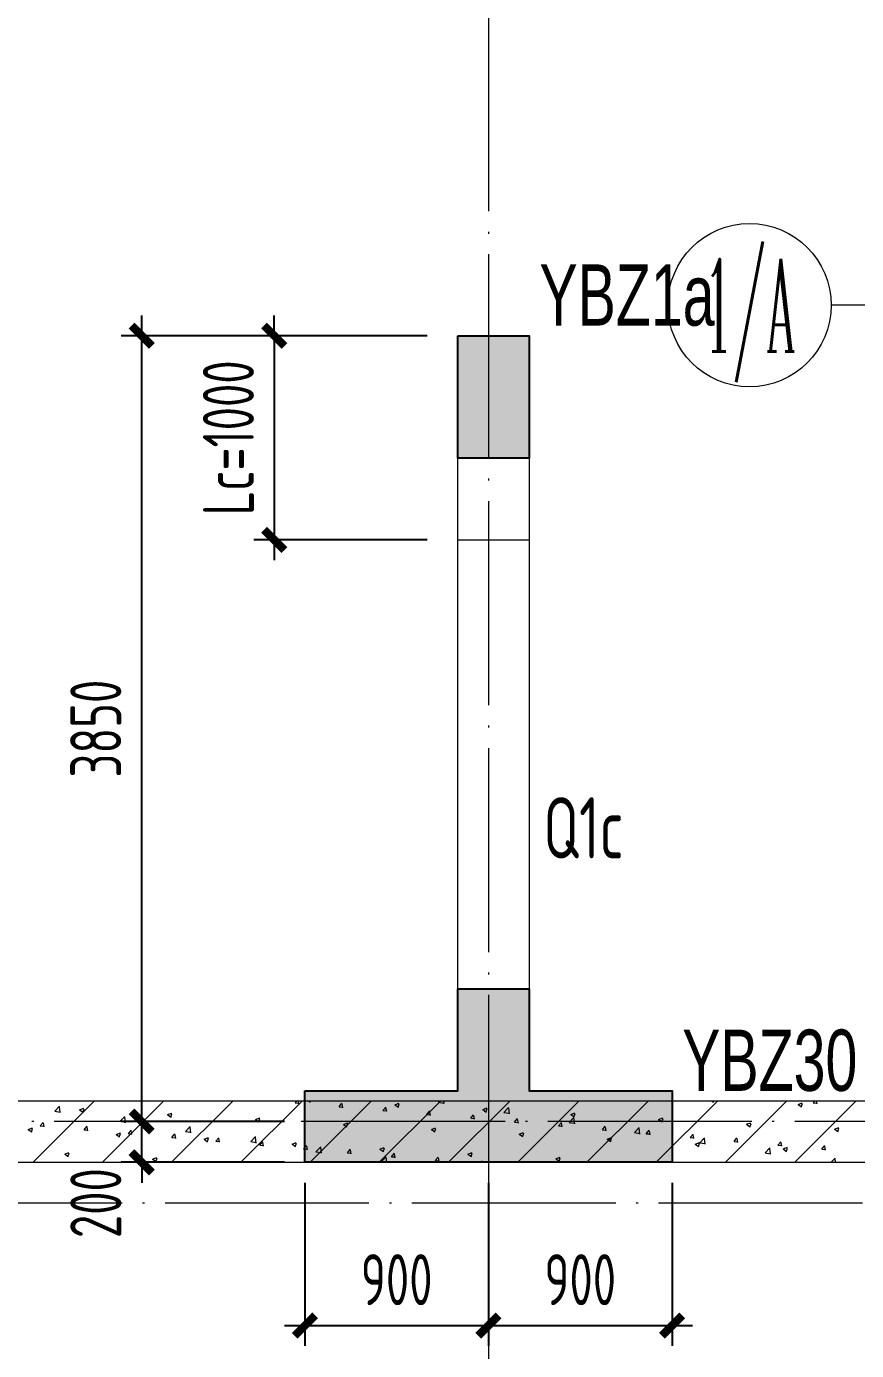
# Model space of a CAD drawing. Extents: x 5874492 to 7194610, y -939842 to -279257.
# Drawn here: x 6295580 to 6299649, y -477011 to -470524 of the extents above; entities that cross this region are included whole.
import ezdxf
from ezdxf.enums import TextEntityAlignment as Align

# ---------------------------------------------------------------- set-up
doc = ezdxf.new("R2010")
doc.units = 0
doc.header["$LTSCALE"] = 1000
doc.linetypes.add('DOTE', pattern=[2.42, 2, -0.2, 0.02, -0.2])
for name, color, linetype, lineweight in [('A-标注-内部轴号', 105, 'Continuous', 15), ('A-标注-轴号文字', 7, 'Continuous', 15), ('A-轴线-塔楼', 1, 'DOTE', 9), ('A-轴线-隔墙', 41, 'DOTE', 9), ('S-基础-DQ', 6, 'Continuous', 20), ('S-基础-HATCH', 251, 'Continuous', 20), ('S-墙柱-DIM', 3, 'Continuous', 20), ('S-墙柱-Lc填充', 8, 'Continuous', 20), ('S-墙柱-WALL', 6, 'Continuous', 20), ('S-墙柱-编号', 4, 'Continuous', 20), ('S-轴网-轴号', 3, 'Continuous', 20), ('S-轴网-轴线', 1, 'DOTE', 9), ('S-通用-TEXT', 7, 'Continuous', 20)]:
    doc.layers.add(name, color=color, linetype=linetype, lineweight=lineweight)
doc.layers.add('COLU_TH', color=5, linetype='Continuous')
doc.styles.add('_TCH_AXIS', font='COMPLEX.shx', dxfattribs={"bigfont": 'hztxt.shx'})
doc.styles.add('BW_Dim', font='Bweng.shx', dxfattribs={"width": 0.7, "bigfont": 'hztxt.shx'})
doc.styles.add('COMPLEX', font='COMPLEX')
doc.styles.add('TSSD_Dimension', font='tssdeng.shx', dxfattribs={"width": 0.7, "bigfont": 'tssdchn.shx'})
doc.styles.add('TSSD_Rein', font='tssdeng.shx', dxfattribs={"width": 0.7, "bigfont": 'hztxt.shx'})
doc.dimstyles.new('TSSD_100_100', dxfattribs={"dimtxt": 250, "dimasz": 100, "dimexe": 100, "dimexo": 100, "dimgap": 100, "dimtad": 1, "dimdec": 0, "dimzin": 0, "dimdsep": 46, "dimtxsty": 'TSSD_Dimension', "dimblk": 'ARCHTICK', "dimcen": 0, "dimdle": 100, "dimclrt": 7, "dimadec": 0, "dimazin": 0, "dimtfac": 1, "dimtdec": 0, "dimtix": 1, "dimtmove": 2, "dimatfit": 0, "dimfxl": 0, "dimtolj": 1, "dimtzin": 0, "dimarcsym": 0})

# ---------------------------------------------------------------- blocks, each defined once
blk = doc.blocks.new('_ArchTick')
at = {"color": 0, "linetype": 'ByBlock', "const_width": 0.4}
blk.add_lwpolyline([(-0.5, -0.5), (0.5, 0.5)], dxfattribs=at)
blk = doc.blocks.new('*D2028')
at = {"layer": 'Defpoints', "color": 0, "transparency": 16777216}
for p in [(6296144.5, -475889.2), (6296944.5, -475889.2), (6296944.5, -476089.2)]:
    blk.add_point(p, dxfattribs=at)
at = {"layer": 'S-墙柱-DIM', "color": 0, "lineweight": -2, "transparency": 16777216}
for p, q in [((6296144.5, -475889.2), (6296144.5, -475789.2)), ((6296844.5, -475889.2), (6296044.5, -475889.2)), ((6296144.5, -476089.2), (6296144.5, -475889.2)), ((6296844.5, -476089.2), (6296044.5, -476089.2)), ((6296144.5, -476089.2), (6296144.5, -476189.2))]:
    blk.add_line(p, q, dxfattribs=at)
at = {"layer": 'S-墙柱-DIM', "color": 0, "lineweight": -2, "transparency": 16777216, "xscale": 100, "yscale": 100, "zscale": 100}
for p, rotation in [((6296144.5, -475889.2), 270), ((6296144.5, -476089.2), 90)]:
    blk.add_blockref('_ArchTick', p, dxfattribs=dict(at, rotation=rotation))
at = {"layer": 'S-墙柱-DIM', "color": 7, "transparency": 16777216, "insert": (6295919.5, -476289.2), "char_height": 250, "attachment_point": 5, "rotation": 90, "style": 'TSSD_Dimension'}
blk.add_mtext('\\A1;200', dxfattribs=at)
blk = doc.blocks.new('*D2029')
at = {"layer": 'Defpoints', "color": 0, "transparency": 16777216}
for p in [(6296144.5, -472039.2), (6296944.5, -472039.2), (6296944.5, -475889.2)]:
    blk.add_point(p, dxfattribs=at)
at = {"layer": 'S-墙柱-DIM', "color": 0, "lineweight": -2, "transparency": 16777216}
for p, q in [((6296144.5, -475989.2), (6296144.5, -471939.2)), ((6296844.5, -472039.2), (6296044.5, -472039.2)), ((6296844.5, -475889.2), (6296044.5, -475889.2))]:
    blk.add_line(p, q, dxfattribs=at)
at = {"layer": 'S-墙柱-DIM', "color": 0, "lineweight": -2, "transparency": 16777216, "xscale": 100, "yscale": 100, "zscale": 100}
for p, rotation in [((6296144.5, -472039.2), 90), ((6296144.5, -475889.2), 270)]:
    blk.add_blockref('_ArchTick', p, dxfattribs=dict(at, rotation=rotation))
at = {"layer": 'S-墙柱-DIM', "color": 7, "transparency": 16777216, "insert": (6295919.5, -473964.2), "char_height": 250, "attachment_point": 5, "rotation": 90, "style": 'TSSD_Dimension'}
blk.add_mtext('\\A1;3850', dxfattribs=at)
blk = doc.blocks.new('*D2030')
at = {"layer": 'Defpoints', "color": 0, "transparency": 16777216}
for p in [(6296944.5, -476089.2), (6297844.5, -476089.2), (6297844.5, -476889.2)]:
    blk.add_point(p, dxfattribs=at)
at = {"layer": 'S-墙柱-DIM', "color": 0, "lineweight": -2, "transparency": 16777216}
for p, q in [((6296944.5, -476189.2), (6296944.5, -476989.2)), ((6297844.5, -476189.2), (6297844.5, -476989.2)), ((6296844.5, -476889.2), (6297944.5, -476889.2))]:
    blk.add_line(p, q, dxfattribs=at)
at = {"layer": 'S-墙柱-DIM', "color": 0, "lineweight": -2, "transparency": 16777216, "xscale": 100, "yscale": 100, "zscale": 100, "rotation": 180}
blk.add_blockref('_ArchTick', (6296944.5, -476889.2), dxfattribs=at)
at = {"layer": 'S-墙柱-DIM', "color": 0, "lineweight": -2, "transparency": 16777216, "xscale": 100, "yscale": 100, "zscale": 100}
blk.add_blockref('_ArchTick', (6297844.5, -476889.2), dxfattribs=at)
at = {"layer": 'S-墙柱-DIM', "color": 7, "transparency": 16777216, "insert": (6297394.5, -476664.2), "char_height": 250, "attachment_point": 5, "style": 'TSSD_Dimension'}
blk.add_mtext('\\A1;900', dxfattribs=at)
blk = doc.blocks.new('*D2031')
at = {"layer": 'Defpoints', "color": 0, "transparency": 16777216}
for p in [(6297844.5, -476089.2), (6298744.5, -476089.2), (6298744.5, -476889.2)]:
    blk.add_point(p, dxfattribs=at)
at = {"layer": 'S-墙柱-DIM', "color": 0, "lineweight": -2, "transparency": 16777216}
for p, q in [((6297844.5, -476189.2), (6297844.5, -476989.2)), ((6298744.5, -476189.2), (6298744.5, -476989.2)), ((6297744.5, -476889.2), (6298844.5, -476889.2))]:
    blk.add_line(p, q, dxfattribs=at)
at = {"layer": 'S-墙柱-DIM', "color": 0, "lineweight": -2, "transparency": 16777216, "xscale": 100, "yscale": 100, "zscale": 100, "rotation": 180}
blk.add_blockref('_ArchTick', (6297844.5, -476889.2), dxfattribs=at)
at = {"layer": 'S-墙柱-DIM', "color": 0, "lineweight": -2, "transparency": 16777216, "xscale": 100, "yscale": 100, "zscale": 100}
blk.add_blockref('_ArchTick', (6298744.5, -476889.2), dxfattribs=at)
at = {"layer": 'S-墙柱-DIM', "color": 7, "transparency": 16777216, "insert": (6298294.5, -476664.2), "char_height": 250, "attachment_point": 5, "style": 'TSSD_Dimension'}
blk.add_mtext('\\A1;900', dxfattribs=at)
blk = doc.blocks.new('*D2107')
at = {"layer": 'Defpoints', "color": 0, "transparency": 16777216}
for p in [(6297644.5, -472039.2), (6296794.5, -473039.2), (6297644.5, -473039.2)]:
    blk.add_point(p, dxfattribs=at)
at = {"layer": 'S-墙柱-DIM', "color": 0, "lineweight": -2, "transparency": 16777216}
for p, q in [((6296794.5, -472039.2), (6296794.5, -471939.2)), ((6297544.5, -472039.2), (6296694.5, -472039.2)), ((6296794.5, -472039.2), (6296794.5, -473039.2)), ((6297544.5, -473039.2), (6296694.5, -473039.2)), ((6296794.5, -473039.2), (6296794.5, -473139.2))]:
    blk.add_line(p, q, dxfattribs=at)
at = {"layer": 'S-墙柱-DIM', "color": 0, "lineweight": -2, "transparency": 16777216, "xscale": 100, "yscale": 100, "zscale": 100}
for p, rotation in [((6296794.5, -472039.2), 270), ((6296794.5, -473039.2), 90)]:
    blk.add_blockref('_ArchTick', p, dxfattribs=dict(at, rotation=rotation))
at = {"layer": 'S-墙柱-DIM', "color": 7, "transparency": 16777216, "insert": (6296569.5, -472539.2), "char_height": 250, "attachment_point": 5, "rotation": 90, "style": 'TSSD_Dimension'}
blk.add_mtext('\\A1;Lc=1000', dxfattribs=at)
blk = doc.blocks.new('_AXISO')
blk.add_circle((0, 0), 0.5)
at = {"layer": 'S-轴网-轴号', "style": 'COMPLEX', "width": 1.041667}
blk.add_attdef('A', text='', height=0.56, dxfattribs=at).set_placement((-0.25, -0.28), (0.25, -0.28), align=Align.FIT)
blk = doc.blocks.new('A$C3FF375C5')
at = {"layer": 'A-标注-内部轴号'}
blk.add_line((13158.2, 4000), (11880, 4000), dxfattribs=at)
at = {"layer": 'A-轴线-塔楼', "linetype": 'DOTE', "ltscale": 0.5}
for p, q in [((10200, 10300), (10200, -8548.9)), ((59891.4, 0), (-2283.6, 0))]:
    blk.add_line(p, q, dxfattribs=at)
at = {"layer": 'A-轴线-隔墙', "ltscale": 0.5}
blk.add_line((33814.3, -400), (-2283.6, -400), dxfattribs=at)
at = {"layer": 'A-标注-内部轴号'}
ref = blk.add_blockref('_AXISO', (11480, 4000), dxfattribs=dict(at, xscale=800, yscale=800, zscale=800))
ref.add_attrib('A', '1/A', dxfattribs={"layer": 'A-标注-轴号文字', "ltscale": 0.2, "height": 452.55, "style": '_TCH_AXIS', "width": 0.381818}).set_placement((11253.8, 3773.7), (11706.3, 3773.7), align=Align.FIT)
blk = doc.blocks.new('sfdgjhgfhgkjhk')
at = {"layer": 'S-基础-DQ'}
for points in [[(6945492.3, 358792.4), (6945492.3, 356336.1), (6963809.2, 356336.1), (6963809.2, 354236.1), (6966809.2, 354236.1), (6966809.2, 354586.1), (6971909.2, 354586.1), (6971909.2, 347036.1), (6977909.2, 347036.1), (6977909.2, 339686.1), (6931592.3, 339686.1), (6931592.3, 336293.7)], [(6931892.3, 336293.7), (6931892.3, 339386.1), (6978209.2, 339386.1), (6978209.2, 347336.1), (6972209.2, 347336.1), (6972209.2, 354886.1), (6966509.2, 354886.1), (6966509.2, 354536.1), (6964109.2, 354536.1), (6964109.2, 356636.1), (6945792.3, 356636.1), (6945792.3, 358792.4)]]:
    blk.add_lwpolyline(points, dxfattribs=at)
at = {"layer": 'S-基础-HATCH'}
for p, q in [((6938876.9, 339386.1), (6939176.9, 339686.1)), ((6938982.8, 339636.6), (6939006.2, 339660.9)), ((6938982.8, 339636.6), (6939009.5, 339632.5)), ((6939010.2, 339629.6), (6939006.8, 339658.1)), ((6939104.6, 339643.6), (6939125.6, 339651.7)), ((6939104.6, 339643.6), (6939119.6, 339633.5)), ((6939120.2, 339630.2), (6939126.3, 339648.4)), ((6939216.3, 339386.1), (6939516.3, 339686.1)), ((6939555.7, 339386.1), (6939855.7, 339686.1)), ((6939895.1, 339386.1), (6940195.1, 339686.1)), ((6940161.3, 339676.9), (6940169, 339686.1)), ((6940161.3, 339676.9), (6940179.2, 339675.4)), ((6940179.9, 339672), (6940177.3, 339686.1)), ((6940228.2, 339686.1), (6940233.9, 339682.3)), ((6940234.5, 339386.1), (6940534.5, 339686.1)), ((6940234.6, 339678.9), (6940237, 339686.1)), ((6940376.5, 339658.1), (6940391, 339675.3)), ((6940376.5, 339658.1), (6940394.4, 339656.5)), ((6940395.1, 339653.2), (6940391.6, 339672)), ((6940573.9, 339386.1), (6940873.9, 339686.1)), ((6940591.7, 339639.3), (6940606.1, 339656.5)), ((6940591.7, 339639.3), (6940609.6, 339637.7)), ((6940610.3, 339634.4), (6940606.8, 339653.2)), ((6940650.1, 339668.3), (6940671.1, 339676.4)), ((6940650.1, 339668.3), (6940665.1, 339658.2)), ((6940665.7, 339654.9), (6940671.8, 339673)), ((6940806.9, 339620.5), (6940821.3, 339637.7)), ((6940825.5, 339615.6), (6940822, 339634.4)), ((6940864.1, 339680.6), (6940869.4, 339686.1)), ((6940864.1, 339680.6), (6940890.8, 339676.4)), ((6940891.4, 339673.6), (6940890, 339686.1)), ((6940913.3, 339386.1), (6941213.3, 339686.1)), ((6941081.3, 339644.3), (6941102.3, 339652.3)), ((6941081.3, 339644.3), (6941096.2, 339634.2)), ((6941096.9, 339630.9), (6941102.9, 339649)), ((6941184.3, 339630.9), (6941207.6, 339655.3)), ((6941211.6, 339623.9), (6941208.3, 339652.4)), ((6941252.7, 339386.1), (6941552.7, 339686.1)), ((6941592.2, 339386.1), (6941892.2, 339686.1)), ((6941931.6, 339386.1), (6942231.6, 339686.1)), ((6942205.8, 339686.1), (6942210.5, 339682.9)), ((6942211.2, 339679.6), (6942213.4, 339686.1)), ((6942271, 339386.1), (6942571, 339686.1)), ((6942610.4, 339386.1), (6942910.4, 339686.1)), ((6942626.7, 339668.9), (6942647.8, 339677)), ((6942626.8, 339668.9), (6942641.7, 339658.9)), ((6942642.3, 339655.6), (6942648.4, 339673.7)), ((6942701.8, 339676.7), (6942709.7, 339686.1)), ((6942701.8, 339676.7), (6942719.8, 339675.1)), ((6942720.4, 339671.8), (6942717.8, 339686.1)), ((6938911.9, 339564.2), (6938926.3, 339581.5)), ((6938930.5, 339559.3), (6938927, 339578.1)), ((6939303, 339586.9), (6939326.4, 339611.3)), ((6939303, 339586.9), (6939329.7, 339582.8)), ((6939330.3, 339580), (6939327, 339608.4)), ((6939535.8, 339619.6), (6939556.8, 339627.6)), ((6939535.8, 339619.6), (6939550.7, 339609.5)), ((6939551.4, 339606.2), (6939557.5, 339624.3)), ((6939966.9, 339595.6), (6939987.9, 339603.6)), ((6939966.9, 339595.6), (6939981.8, 339585.5)), ((6939982.5, 339582.2), (6939988.6, 339600.3)), ((6940398.1, 339571.5), (6940419.1, 339579.6)), ((6940398.1, 339571.5), (6940413, 339561.5)), ((6940413.6, 339558.2), (6940419.7, 339576.3)), ((6940806.9, 339620.5), (6940824.8, 339618.9)), ((6941022, 339601.6), (6941036.5, 339618.9)), ((6941022, 339601.6), (6941040, 339600.1)), ((6941040.6, 339596.7), (6941037.2, 339615.5)), ((6941184.3, 339630.9), (6941210.9, 339626.8)), ((6941237.2, 339582.8), (6941251.7, 339600)), ((6941237.2, 339582.8), (6941255.1, 339581.2)), ((6941255.8, 339577.9), (6941252.3, 339596.7)), ((6941452.4, 339564), (6941466.8, 339581.2)), ((6941471, 339559.1), (6941467.5, 339577.9)), ((6941504.4, 339581.2), (6941527.8, 339605.6)), ((6941504.4, 339581.2), (6941531.1, 339577.1)), ((6941512.4, 339620.2), (6941533.4, 339628.3)), ((6941512.4, 339620.2), (6941527.3, 339610.2)), ((6941528, 339606.9), (6941534.1, 339625)), ((6941531.8, 339574.3), (6941528.5, 339602.7)), ((6941943.5, 339596.2), (6941964.5, 339604.3)), ((6941943.5, 339596.2), (6941958.5, 339586.1)), ((6941959.1, 339582.8), (6941965.2, 339601)), ((6942374.7, 339572.2), (6942395.7, 339580.2)), ((6942374.7, 339572.2), (6942389.6, 339562.1)), ((6942390.3, 339558.8), (6942396.4, 339576.9)), ((6938852.6, 339546.9), (6938873.6, 339554.9)), ((6938852.6, 339546.9), (6938867.5, 339536.8)), ((6938868.2, 339533.5), (6938874.2, 339551.6)), ((6938911.9, 339564.2), (6938929.8, 339562.7)), ((6939127.1, 339545.4), (6939141.5, 339562.6)), ((6939127.1, 339545.4), (6939145, 339543.8)), ((6939145.7, 339540.5), (6939142.2, 339559.3)), ((6939283.7, 339522.8), (6939304.7, 339530.9)), ((6939283.7, 339522.8), (6939298.6, 339512.8)), ((6939299.3, 339509.4), (6939305.4, 339527.6)), ((6939342.2, 339526.6), (6939356.7, 339543.8)), ((6939342.2, 339526.6), (6939360.2, 339525)), ((6939360.8, 339521.7), (6939357.4, 339540.5)), ((6939557.4, 339507.8), (6939571.9, 339525)), ((6939557.4, 339507.8), (6939575.3, 339506.2)), ((6939576, 339502.9), (6939572.5, 339521.7)), ((6939623.2, 339537.3), (6939646.5, 339561.6)), ((6939623.2, 339537.3), (6939649.9, 339533.1)), ((6939650.5, 339530.3), (6939647.2, 339558.8)), ((6939714.9, 339498.8), (6939735.9, 339506.9)), ((6939730.4, 339485.4), (6939736.5, 339503.6)), ((6939772.6, 339488.9), (6939787, 339506.2)), ((6939791.2, 339484), (6939787.7, 339502.8)), ((6939943.4, 339487.6), (6939966.7, 339512)), ((6939970.7, 339480.6), (6939967.4, 339509.1)), ((6940829.2, 339547.5), (6940850.2, 339555.6)), ((6940829.2, 339547.5), (6940844.1, 339537.4)), ((6940844.8, 339534.1), (6940850.9, 339552.3)), ((6941260.3, 339523.5), (6941281.3, 339531.5)), ((6941260.3, 339523.5), (6941275.3, 339513.4)), ((6941275.9, 339510.1), (6941282, 339528.2)), ((6941452.4, 339564), (6941470.3, 339562.4)), ((6941667.6, 339545.2), (6941682, 339562.4)), ((6941667.6, 339545.2), (6941685.5, 339543.6)), ((6941686.2, 339540.3), (6941682.7, 339559.1)), ((6941691.5, 339499.5), (6941712.5, 339507.5)), ((6941707.1, 339486.1), (6941713.1, 339504.2)), ((6941824.6, 339531.6), (6941848, 339555.9)), ((6941824.6, 339531.6), (6941851.3, 339527.5)), ((6941851.9, 339524.6), (6941848.6, 339553.1)), ((6941882.7, 339526.3), (6941897.2, 339543.6)), ((6941882.7, 339526.3), (6941900.7, 339524.8)), ((6941901.3, 339521.4), (6941897.9, 339540.2)), ((6942097.9, 339507.5), (6942112.4, 339524.7)), ((6942097.9, 339507.5), (6942115.9, 339505.9)), ((6942116.5, 339502.6), (6942113, 339521.4)), ((6942144.8, 339481.9), (6942168.1, 339506.3)), ((6942172.1, 339474.9), (6942168.8, 339503.4)), ((6942313.1, 339488.7), (6942327.6, 339505.9)), ((6942331.7, 339483.8), (6942328.2, 339502.6)), ((6942805.8, 339548.2), (6942826.8, 339556.2)), ((6942805.8, 339548.2), (6942820.7, 339538.1)), ((6942821.4, 339534.8), (6942827.5, 339552.9)), ((6939714.9, 339498.8), (6939729.8, 339488.7)), ((6939772.6, 339488.9), (6939790.5, 339487.4)), ((6939943.4, 339487.6), (6939970, 339483.5)), ((6939987.8, 339470.1), (6940002.2, 339487.3)), ((6939987.8, 339470.1), (6940005.7, 339468.5)), ((6940006.4, 339465.2), (6940002.9, 339484)), ((6940146, 339474.8), (6940167, 339482.8)), ((6940146, 339474.8), (6940160.9, 339464.7)), ((6940161.6, 339461.4), (6940167.7, 339479.5)), ((6940202.9, 339451.3), (6940217.4, 339468.5)), ((6940202.9, 339451.3), (6940220.9, 339449.7)), ((6940221.5, 339446.4), (6940218.1, 339465.2)), ((6940263.5, 339438), (6940286.9, 339462.3)), ((6940263.5, 339438), (6940290.2, 339433.8)), ((6940290.9, 339431), (6940287.5, 339459.5)), ((6940418.1, 339432.4), (6940432.6, 339449.7)), ((6940436.7, 339427.6), (6940433.3, 339446.4)), ((6940577.1, 339450.7), (6940598.1, 339458.8)), ((6940577.1, 339450.7), (6940592.1, 339440.7)), ((6940592.7, 339437.4), (6940598.8, 339455.5)), ((6941691.5, 339499.5), (6941706.4, 339489.4)), ((6942122.6, 339475.4), (6942143.6, 339483.5)), ((6942122.6, 339475.4), (6942137.5, 339465.4)), ((6942138.2, 339462), (6942144.3, 339480.2)), ((6942144.8, 339481.9), (6942171.5, 339477.8)), ((6942313.1, 339488.7), (6942331, 339487.1)), ((6942465, 339432.3), (6942488.3, 339456.6)), ((6942492.3, 339425.3), (6942489, 339453.8)), ((6942528.3, 339469.9), (6942542.7, 339487.1)), ((6942528.3, 339469.9), (6942546.2, 339468.3)), ((6942546.9, 339465), (6942543.4, 339483.8)), ((6942553.8, 339451.4), (6942574.8, 339459.5)), ((6942553.8, 339451.4), (6942568.7, 339441.3)), ((6942569.3, 339438), (6942575.4, 339456.1)), ((6942743.5, 339451), (6942757.9, 339468.3)), ((6942743.5, 339451), (6942761.4, 339449.5)), ((6942762.1, 339446.1), (6942758.6, 339464.9)), ((6939031.6, 339426.1), (6939052.7, 339434.1)), ((6939031.7, 339426.1), (6939046.6, 339416)), ((6939047.2, 339412.7), (6939053.3, 339430.8)), ((6939462.8, 339402), (6939483.8, 339410.1)), ((6939462.8, 339402), (6939477.7, 339392)), ((6939478.4, 339388.7), (6939484.5, 339406.8)), ((6940418.1, 339432.5), (6940436.1, 339430.9)), ((6940583.7, 339388.3), (6940607.1, 339412.7)), ((6940583.7, 339388.3), (6940597.9, 339386.1)), ((6940610.5, 339386.1), (6940607.7, 339409.8)), ((6940633.3, 339413.6), (6940647.8, 339430.9)), ((6940633.3, 339413.6), (6940651.2, 339412.1)), ((6940651.9, 339408.7), (6940648.4, 339427.5)), ((6940848.5, 339394.8), (6940862.9, 339412)), ((6940848.5, 339394.8), (6940866.4, 339393.2)), ((6940867.1, 339389.9), (6940863.6, 339408.7)), ((6941008.3, 339426.7), (6941029.3, 339434.8)), ((6941008.3, 339426.7), (6941023.2, 339416.7)), ((6941023.9, 339413.3), (6941029.9, 339431.5)), ((6941072.2, 339386.1), (6941078.1, 339393.2)), ((6941079.5, 339386.1), (6941078.8, 339389.9)), ((6941439.4, 339402.7), (6941460.4, 339410.8)), ((6941439.4, 339402.7), (6941454.3, 339392.6)), ((6941455, 339389.3), (6941461.1, 339407.4)), ((6941890, 339386.1), (6941891.6, 339386.7)), ((6942465, 339432.3), (6942491.6, 339428.1)), ((6942788.5, 339386.1), (6942808.5, 339407)), ((6942811.2, 339386.1), (6942809.1, 339404.1))]:
    blk.add_line(p, q, dxfattribs=at)

msp = doc.modelspace()

# ---------------------------------------------------------------- hatches: boundary and pattern name
at = {"layer": 'S-基础-HATCH'}
h = msp.add_hatch(color=256, dxfattribs=at)
h.paths.add_polyline_path([(6328994.5, -466659.2), (6328644.5, -466659.2), (6328644.5, -466189.2), (6328494.5, -466189.2), (6328494.5, -465989.2), (6328344.5, -465989.2), (6328344.5, -465689.2), (6328644.5, -465689.2), (6328644.5, -465389.2), (6328994.5, -465389.2)])
h.paths.add_polyline_path([(6293494.5, -466659.2), (6293844.5, -466659.2), (6293844.5, -466189.2), (6293994.5, -466189.2), (6293994.5, -465989.2), (6294144.5, -465989.2), (6294144.5, -465689.2), (6293844.5, -465689.2), (6293844.5, -465389.2), (6293494.5, -465389.2)])
h.paths.add_polyline_path([(6300644.5, -463139.2), (6300644.5, -463439.2), (6300944.5, -463439.2), (6300944.5, -463364.2), (6301144.5, -463364.2), (6301144.5, -462864.2), (6300944.5, -462864.2), (6300944.5, -462639.2), (6300644.5, -462639.2), (6300644.5, -462939.2), (6300344.5, -462939.2), (6300344.5, -463139.2)])
h.paths.add_polyline_path([(6314194.5, -464389.2), (6313894.5, -464389.2), (6313894.5, -463489.2), (6313594.5, -463489.2), (6313594.5, -463189.2), (6314394.6, -463189.2), (6314394.6, -463689.2), (6314194.5, -463689.2)])
h.paths.add_polyline_path([(6308294.5, -464389.2), (6308594.5, -464389.2), (6308594.5, -463489.2), (6308894.5, -463489.2), (6308894.5, -463189.2), (6308094.5, -463189.2), (6308094.5, -463689.2), (6308294.5, -463689.2)])
h.paths.add_polyline_path([(6311794.5, -463289.2), (6312294.5, -463289.2), (6312294.5, -462889.2), (6312494.5, -462889.2), (6312494.5, -463189.2), (6312794.5, -463189.2), (6312794.5, -463489.2), (6311794.5, -463489.2)])
h.paths.add_polyline_path([(6310694.5, -463289.2), (6310194.5, -463289.2), (6310194.5, -462889.2), (6309994.5, -462889.2), (6309994.5, -463189.2), (6309694.5, -463189.2), (6309694.5, -463489.2), (6310694.5, -463489.2)])
h.paths.add_polyline_path([(6312494.5, -461889.2), (6312294.5, -461889.2), (6312294.5, -461189.2), (6311994.5, -461189.2), (6311994.5, -460989.2), (6312894.5, -460989.2), (6312894.5, -461589.2), (6312494.5, -461589.2)])
h.paths.add_polyline_path([(6309994.5, -461889.2), (6310194.5, -461889.2), (6310194.5, -461189.2), (6310494.5, -461189.2), (6310494.5, -460989.2), (6309594.5, -460989.2), (6309594.5, -461589.2), (6309994.5, -461589.2)])
h.paths.add_polyline_path([(6320544.5, -464339.2), (6320844.5, -464339.2), (6320844.5, -463439.2), (6321144.5, -463439.2), (6321144.5, -463239.2), (6320844.5, -463239.2), (6320844.5, -462939.2), (6320544.5, -462939.2), (6320544.5, -463239.2), (6320344.5, -463239.2), (6320344.5, -463739.2), (6320544.5, -463739.2)])
h.paths.add_polyline_path([(6323344.5, -462789.2), (6323544.5, -462789.2), (6323544.5, -463439.2), (6323044.5, -463439.2), (6323044.5, -463239.2), (6323344.5, -463239.2)])
h.paths.add_polyline_path([(6325544.5, -475739.2), (6324794.5, -475739.2), (6324794.5, -475589.2), (6324794.5, -475289.2), (6324444.5, -475289.2), (6324444.5, -475589.2), (6324444.5, -475739.2), (6323744.5, -475739.2), (6323744.5, -476089.2), (6325544.5, -476089.2)])
h.paths.add_polyline_path([(6317044.5, -475739.2), (6317769.5, -475739.2), (6317769.5, -475589.2), (6317769.5, -475239.2), (6318119.5, -475239.2), (6318119.5, -475589.2), (6318119.5, -475739.2), (6318844.5, -475739.2), (6318844.5, -476089.2), (6317044.5, -476089.2)])
h.paths.add_polyline_path([(6310344.5, -475739.2), (6311069.5, -475739.2), (6311069.5, -475589.2), (6311069.5, -475239.2), (6311419.5, -475239.2), (6311419.5, -475589.2), (6311419.5, -475739.2), (6312144.5, -475739.2), (6312144.5, -476089.2), (6310344.5, -476089.2)])
h.paths.add_polyline_path([(6324444.5, -472639.2), (6324444.5, -472039.2), (6324794.5, -472039.2), (6324794.5, -472639.2)])
h.paths.add_polyline_path([(6303644.5, -475739.2), (6304369.5, -475739.2), (6304369.5, -475589.2), (6304369.5, -475239.2), (6304719.5, -475239.2), (6304719.5, -475589.2), (6304719.5, -475589.2), (6304719.5, -475739.2), (6305444.5, -475739.2), (6305444.5, -476089.2), (6303644.5, -476089.2)])
h.paths.add_polyline_path([(6296944.5, -475739.2), (6297694.5, -475739.2), (6297694.5, -475539.2), (6297694.5, -475239.2), (6298044.5, -475239.2), (6298044.5, -475539.2), (6298044.5, -475739.2), (6298744.5, -475739.2), (6298744.5, -476089.2), (6296944.5, -476089.2)])
h.paths.add_polyline_path([(6287894.5, -475789.2), (6287894.5, -475489.2), (6287544.5, -475489.2), (6287544.5, -476389.2), (6288044.5, -476389.2), (6288044.5, -475789.2)])
h.paths.add_polyline_path([(6287894.5, -468489.2), (6288634.5, -468489.2), (6288634.5, -468139.2), (6287544.5, -468139.2), (6287544.5, -468839.2), (6287894.5, -468839.2)])
h.paths.add_polyline_path([(6293494.5, -468489.2), (6293494.5, -468789.2), (6293844.5, -468789.2), (6293844.5, -468139.2), (6292919.5, -468139.2), (6292919.5, -468489.2)])
h.paths.add_polyline_path([(6293844.5, -470589.2), (6293844.5, -471189.2), (6293494.5, -471189.2), (6293494.5, -470589.2)])
h.paths.add_polyline_path([(6293494.5, -472239.2), (6293844.5, -472239.2), (6293844.5, -472839.2), (6293494.5, -472839.2)])
h.paths.add_polyline_path([(6293494.5, -475789.2), (6293244.5, -475789.2), (6293244.5, -476389.2), (6293844.5, -476389.2), (6293844.5, -475489.2), (6293494.5, -475489.2)])
h.paths.add_polyline_path([(6297694.5, -472039.2), (6298044.5, -472039.2), (6298044.5, -472639.2), (6297694.5, -472639.2)])
h.paths.add_polyline_path([(6293494.5, -461389.2), (6293494.5, -461689.2), (6293844.5, -461689.2), (6293844.5, -460639.2), (6293194.5, -460639.2), (6293194.5, -461389.2)])
h.paths.add_polyline_path([(6296144.5, -465689.2), (6296544.5, -465689.2), (6296544.5, -465989.2), (6296144.5, -465989.2)])
h.paths.add_polyline_path([(6300644.5, -460839.2), (6300344.5, -460839.2), (6300344.5, -460539.2), (6301244.5, -460539.2), (6301244.5, -461139.2), (6300944.5, -461139.2), (6300944.5, -461439.2), (6300644.5, -461439.2)])
h.paths.add_polyline_path([(6300944.5, -464339.2), (6300644.5, -464339.2), (6300644.5, -463939.2), (6300944.5, -463939.2)])
h.paths.add_polyline_path([(6298544.5, -460839.2), (6298544.5, -461339.2), (6298344.5, -461339.2), (6298344.5, -460539.2), (6298844.5, -460539.2), (6298844.5, -460839.2)])
h.paths.add_polyline_path([(6298544.5, -462939.2), (6298544.5, -462439.2), (6298344.5, -462439.2), (6298344.5, -463139.2), (6298844.5, -463139.2), (6298844.5, -462939.2)])
h.paths.add_polyline_path([(6300619.5, -465989.2), (6300619.5, -465689.2), (6301019.5, -465689.2), (6301019.5, -465989.2)])
h.paths.add_polyline_path([(6302244.5, -465989.2), (6302244.5, -466329.2), (6302744.5, -466329.2), (6302744.5, -465689.2), (6301944.5, -465689.2), (6301944.5, -465989.2)])
h.paths.add_polyline_path([(6298044.5, -468389.2), (6297694.5, -468389.2), (6297694.5, -467989.2), (6298044.5, -467989.2)])
h.paths.add_polyline_path([(6298044.5, -465989.2), (6298294.5, -465989.2), (6298294.5, -465689.2), (6297694.5, -465689.2), (6297694.5, -466289.2), (6298044.5, -466289.2)])
h.paths.add_polyline_path([(6301594.5, -470189.2), (6301244.5, -470189.2), (6301244.5, -469789.2), (6301594.5, -469789.2)])
h.paths.add_polyline_path([(6301594.5, -467789.2), (6302494.5, -467789.2), (6302494.5, -467489.2), (6301244.5, -467489.2), (6301244.5, -468089.2), (6301594.5, -468089.2)])
h.paths.add_polyline_path([(6307494.5, -467789.2), (6307494.5, -468089.2), (6307844.5, -468089.2), (6307844.5, -467489.2), (6306594.5, -467489.2), (6306594.5, -467789.2)])
h.paths.add_polyline_path([(6307844.5, -469789.2), (6307844.5, -470189.2), (6307494.5, -470189.2), (6307494.5, -469789.2)])
h.paths.add_polyline_path([(6305044.5, -467489.2), (6305044.5, -467689.2), (6304719.5, -467689.2), (6304719.5, -467989.2), (6304369.5, -467989.2), (6304369.5, -467689.2), (6304044.5, -467689.2), (6304044.5, -467489.2)])
h.paths.add_polyline_path([(6304719.5, -470189.2), (6304369.5, -470189.2), (6304369.5, -469789.2), (6304719.5, -469789.2)])
h.paths.add_polyline_path([(6301594.5, -474289.2), (6301244.5, -474289.2), (6301244.5, -473889.2), (6301594.5, -473889.2)])
h.paths.add_polyline_path([(6301594.5, -472089.2), (6301844.5, -472089.2), (6301844.5, -471789.2), (6301244.5, -471789.2), (6301244.5, -472389.2), (6301594.5, -472389.2)])
h.paths.add_polyline_path([(6307494.5, -472089.2), (6307494.5, -472389.2), (6307844.5, -472389.2), (6307844.5, -471789.2), (6307244.5, -471789.2), (6307244.5, -472089.2)])
h.paths.add_polyline_path([(6307844.5, -473889.2), (6307844.5, -474289.2), (6307494.5, -474289.2), (6307494.5, -473889.2)])
h.paths.add_polyline_path([(6304369.5, -471389.2), (6304719.5, -471389.2), (6304719.5, -471989.2), (6304369.5, -471989.2)])
h.paths.add_polyline_path([(6311069.5, -472039.2), (6311419.5, -472039.2), (6311419.5, -472639.2), (6311069.5, -472639.2)])
h.paths.add_polyline_path([(6320894.5, -467789.2), (6320894.5, -468089.2), (6321244.5, -468089.2), (6321244.5, -467489.2), (6319994.5, -467489.2), (6319994.5, -467789.2)])
h.paths.add_polyline_path([(6321244.5, -469789.2), (6321244.5, -470189.2), (6320894.5, -470189.2), (6320894.5, -469789.2)])
h.paths.add_polyline_path([(6320894.5, -472089.2), (6320894.5, -472389.2), (6321244.5, -472389.2), (6321244.5, -471789.2), (6320644.5, -471789.2), (6320644.5, -472089.2)])
h.paths.add_polyline_path([(6321244.5, -473889.2), (6321244.5, -474289.2), (6320894.5, -474289.2), (6320894.5, -473889.2)])
h.paths.add_polyline_path([(6318444.5, -467489.2), (6318444.5, -467689.2), (6318119.5, -467689.2), (6318119.5, -467989.2), (6317769.5, -467989.2), (6317769.5, -467689.2), (6317444.5, -467689.2), (6317444.5, -467489.2)])
h.paths.add_polyline_path([(6318119.5, -470189.2), (6317769.5, -470189.2), (6317769.5, -469789.2), (6318119.5, -469789.2)])
h.paths.add_polyline_path([(6314994.5, -470189.2), (6314644.5, -470189.2), (6314644.5, -469789.2), (6314994.5, -469789.2)])
h.paths.add_polyline_path([(6314994.5, -467789.2), (6315894.5, -467789.2), (6315894.5, -467489.2), (6314644.5, -467489.2), (6314644.5, -468089.2), (6314994.5, -468089.2)])
h.paths.add_polyline_path([(6317769.5, -471389.2), (6318119.5, -471389.2), (6318119.5, -471989.2), (6317769.5, -471989.2)])
h.paths.add_polyline_path([(6314994.5, -474289.2), (6314644.5, -474289.2), (6314644.5, -473889.2), (6314994.5, -473889.2)])
h.paths.add_polyline_path([(6314994.5, -472089.2), (6315244.5, -472089.2), (6315244.5, -471789.2), (6314644.5, -471789.2), (6314644.5, -472389.2), (6314994.5, -472389.2)])
h.paths.add_polyline_path([(6328994.5, -475789.2), (6328994.5, -475489.2), (6328644.5, -475489.2), (6328644.5, -476389.2), (6329244.5, -476389.2), (6329244.5, -475789.2)])
h.paths.add_polyline_path([(6328644.5, -472839.2), (6328644.5, -472239.2), (6328994.5, -472239.2), (6328994.5, -472839.2)])
h.paths.add_polyline_path([(6328994.5, -471189.2), (6328644.5, -471189.2), (6328644.5, -470789.2), (6328994.5, -470789.2)])
h.paths.add_polyline_path([(6328994.5, -468489.2), (6329344.5, -468489.2), (6329344.5, -468139.2), (6328644.5, -468139.2), (6328644.5, -468789.2), (6328994.5, -468789.2)])
h.paths.add_polyline_path([(6328994.3, -461289.2), (6329294.5, -461289.2), (6329294.5, -460639.2), (6328644.5, -460639.2), (6328644.5, -461589.2), (6328994.3, -461589.2)])
h.paths.add_polyline_path([(6326344.5, -465989.2), (6325944.5, -465989.2), (6325944.5, -465689.2), (6326344.5, -465689.2)])
h.paths.add_polyline_path([(6324444.5, -465989.2), (6324444.5, -466289.2), (6324794.5, -466289.2), (6324794.5, -465689.2), (6324194.5, -465689.2), (6324194.5, -465989.2)])
h.paths.add_polyline_path([(6324794.5, -467989.2), (6324794.5, -468389.2), (6324444.5, -468389.2), (6324444.5, -467989.2)])
h.paths.add_polyline_path([(6320844.5, -461239.2), (6321144.5, -461239.2), (6321144.5, -460939.2), (6320244.5, -460939.2), (6320244.5, -461539.2), (6320544.5, -461539.2), (6320544.5, -461839.2), (6320844.5, -461839.2)])
h.paths.add_polyline_path([(6323344.5, -461239.2), (6323344.5, -461689.2), (6323544.5, -461689.2), (6323544.5, -460639.2), (6323044.5, -460639.2), (6323044.5, -460939.2), (6322744.5, -460939.2), (6322744.5, -461239.2)])
h.paths.add_polyline_path([(6320244.5, -465989.2), (6320544.5, -465989.2), (6320544.5, -465689.2), (6319744.5, -465689.2), (6319744.5, -466329.2), (6320244.5, -466329.2)])
h.paths.add_polyline_path([(6321594.5, -465689.2), (6321869.5, -465689.2), (6321869.5, -465989.2), (6321594.5, -465989.2)])
h.paths.add_polyline_path([(6313894.5, -465989.2), (6313894.5, -465689.2), (6314294.5, -465689.2), (6314294.5, -465989.2)])
h.paths.add_polyline_path([(6315644.5, -465989.2), (6315644.5, -466329.2), (6316144.5, -466329.2), (6316144.5, -465689.2), (6315344.5, -465689.2), (6315344.5, -465989.2)])
h.paths.add_polyline_path([(6311694.5, -465689.2), (6311694.5, -465989.2), (6311419.5, -465989.2), (6311419.5, -466289.2), (6311069.5, -466289.2), (6311069.5, -465989.2), (6310994.5, -465989.2), (6310994.5, -465689.2)])
h.paths.add_polyline_path([(6311419.5, -468389.2), (6311069.5, -468389.2), (6311069.5, -467989.2), (6311419.5, -467989.2)])
h.paths.add_polyline_path([(6306844.5, -465989.2), (6307144.5, -465989.2), (6307144.5, -465689.2), (6306344.5, -465689.2), (6306344.5, -466329.2), (6306844.5, -466329.2)])
h.paths.add_polyline_path([(6308194.5, -465689.2), (6308594.5, -465689.2), (6308594.5, -465989.2), (6308194.5, -465989.2)])
h.paths.add_polyline_path([(6334594.5, -468489.2), (6334444.5, -468489.2), (6333854.5, -468489.2), (6333854.5, -468139.2), (6334944.5, -468139.2), (6334944.5, -468989.2), (6334594.5, -468989.2)])
h.paths.add_polyline_path([(6334594.5, -475789.2), (6334444.5, -475789.2), (6334444.5, -476389.2), (6334944.5, -476389.2), (6334944.5, -475489.2), (6334594.5, -475489.2)])

# ---------------------------------------------------------------- linework, layer by layer
at = {"layer": 'COLU_TH'}
msp.add_lwpolyline([(6297694.5, -472039.2), (6298044.5, -472039.2), (6298044.5, -472639.2), (6297694.5, -472639.2)], close=True, dxfattribs=at)
msp.add_lwpolyline([(6296944.5, -475739.2), (6297694.5, -475739.2), (6297694.5, -475539.2), (6297694.5, -475539.2), (6297694.5, -475239.2), (6298044.5, -475239.2), (6298044.5, -475539.2), (6298044.5, -475539.2), (6298044.5, -475739.2), (6298744.5, -475739.2), (6298744.5, -476089.2), (6296944.5, -476089.2), (6296944.5, -475739.2)], dxfattribs=at)
at = {"layer": 'S-墙柱-Lc填充'}
for p, q in [((6297694.5, -473039.2), (6298044.5, -473039.2)), ((6297694.5, -475239.2), (6298044.5, -475239.2))]:
    msp.add_line(p, q, dxfattribs=at)
at = {"layer": 'S-墙柱-WALL'}
msp.add_lwpolyline([(6298744.5, -476089.2), (6296944.5, -476089.2), (6296944.5, -475739.2), (6297694.5, -475739.2), (6297694.5, -475539.2), (6297694.5, -475539.2), (6297694.5, -472039.2), (6298044.5, -472039.2), (6298044.5, -475539.2), (6298044.5, -475539.2), (6298044.5, -475739.2), (6298744.5, -475739.2)], close=True, dxfattribs=at)

# ---------------------------------------------------------------- block references
msp.add_blockref('sfdgjhgfhgkjhk', (-643264.6, -815475.3))
at = {"layer": 'S-轴网-轴线', "ltscale": 0.2}
msp.add_blockref('A$C3FF375C5', (6287644.5, -475889.2), dxfattribs=at)

# ---------------------------------------------------------------- texts
at = {"layer": 'S-墙柱-编号', "style": 'TSSD_Rein', "width": 0.7}
msp.add_text('Q1c', height=300, dxfattribs=at).set_placement((6298113.8, -474600.3))
at = {"layer": 'S-通用-TEXT', "color": 6, "style": 'BW_Dim', "width": 0.7}
msp.add_text('YBZ1a', height=300, dxfattribs=at).set_placement((6298094.5, -471989.2))
at = {"layer": 'S-通用-TEXT', "style": 'BW_Dim', "width": 0.7}
msp.add_text('YBZ30', height=300, dxfattribs=at).set_placement((6298794.5, -475739.2))

# ---------------------------------------------------------------- dimensions: what is measured, and where the dimension line sits
at = {"layer": 'S-墙柱-DIM'}
dim = msp.add_linear_dim(base=(6296794.5, -473039.2), p1=(6297644.5, -472039.2), p2=(6297644.5, -473039.2), angle=270, text='Lc=<>', dimstyle='TSSD_100_100', dxfattribs=at)
dim.commit()
dim.dimension.update_dxf_attribs({"geometry": '*D2107', "text_midpoint": (6296569.5, -472539.2)})
dim = msp.add_linear_dim(base=(6296144.5, -472039.2), p1=(6296944.5, -475889.2), p2=(6296944.5, -472039.2), angle=90, dimstyle='TSSD_100_100', dxfattribs=at)
dim.commit()
dim.dimension.update_dxf_attribs({"geometry": '*D2029', "text_midpoint": (6295919.5, -473964.2)})
dim = msp.add_linear_dim(base=(6296144.5, -475889.2), p1=(6296944.5, -476089.2), p2=(6296944.5, -475889.2), angle=90, dimstyle='TSSD_100_100', dxfattribs=at)
dim.commit()
dim.dimension.update_dxf_attribs({"geometry": '*D2028', "text_midpoint": (6295919.5, -476289.2), "dimtype": 128})
for base, p1, p2, picture, middle in [((6297844.5, -476889.2), (6296944.5, -476089.2), (6297844.5, -476089.2), '*D2030', (6297394.5, -476664.2)), ((6298744.5, -476889.2), (6297844.5, -476089.2), (6298744.5, -476089.2), '*D2031', (6298294.5, -476664.2))]:
    dim = msp.add_linear_dim(base=base, p1=p1, p2=p2, dimstyle='TSSD_100_100', dxfattribs=at)
    dim.commit()
    dim.dimension.update_dxf_attribs({"geometry": picture, "text_midpoint": middle})

doc.saveas('drawing.dxf')
